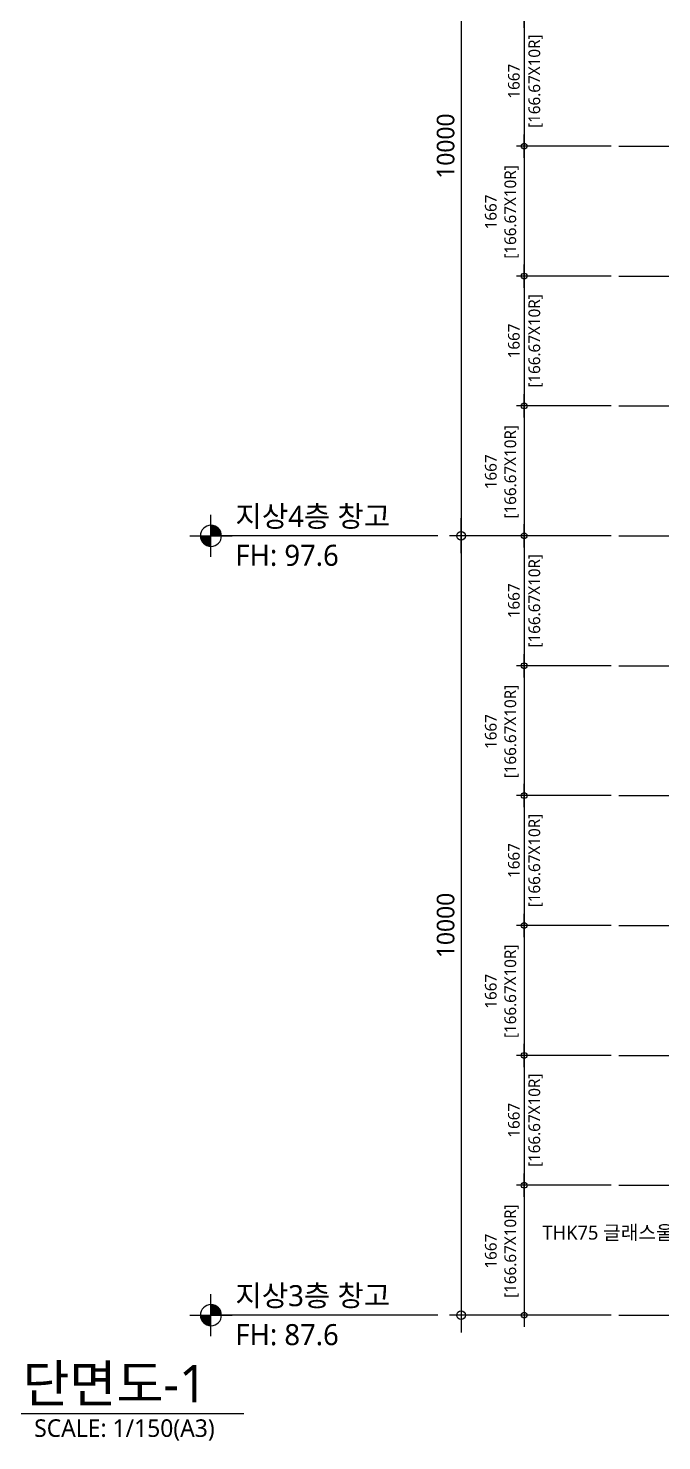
# Model space of a CAD drawing. Header units: millimetres. Extents: x 81033 to 452328, y -17390 to 42241.
# Drawn here: x 297082 to 305205, y 1619 to 19743 of the extents above; entities that cross this region are included whole.
import ezdxf
from ezdxf.enums import TextEntityAlignment as Align

# ---------------------------------------------------------------- set-up
doc = ezdxf.new("R2010")
doc.units = ezdxf.units.MM
doc.header["$LTSCALE"] = 100
doc.header["$MEASUREMENT"] = 0
doc.header["$PDSIZE"] = -10
doc.linetypes.add('CEN', pattern=[62, 60, -1, 0, -1])
doc.layers.get('0').update_dxf_attribs({"linetype": 'CONTINUOUS'})
doc.layers.get('Defpoints').update_dxf_attribs({"color": 171, "linetype": 'CONTINUOUS'})
for name, color, linetype in [('CEN(ST)', 1, 'CEN'), ('NDIM', 7, 'CONTINUOUS'), ('SYM', 7, 'CONTINUOUS'), ('TEXT', 3, 'CONTINUOUS'), ('TEXT(AXIS)', 2, 'CONTINUOUS'), ('TEXT(MIN)', 7, 'CONTINUOUS')]:
    doc.layers.add(name, color=color, linetype=linetype)
doc.styles.add('CGS', font='cgse', dxfattribs={"bigfont": 'cgs'})
doc.styles.add('나눔바른고딕', font='NanumBarunGothic.ttf')
doc.dimstyles.new('NDIM 1200', dxfattribs={"dimscale": 75, "dimtxt": 3, "dimasz": 1, "dimexe": 2, "dimexo": 2, "dimgap": 1, "dimtad": 1, "dimdec": 0, "dimdsep": 46, "dimtxsty": 'CGS', "dimblk": 'DOT0', "dimcen": 1, "dimdle": 8, "dimclrd": 256, "dimclre": 256, "dimclrt": 256, "dimadec": 0, "dimazin": 0, "dimtfac": 1, "dimtdec": 0, "dimtix": 1, "dimtmove": 2, "dimatfit": 3, "dimldrblk": 'DOT0', "dimfxl": 1, "dimtolj": 1, "dimtzin": 0, "dimlwd": -1, "dimlwe": -1, "dimarcsym": 0})

# ---------------------------------------------------------------- blocks, each defined once
blk = doc.blocks.new('A$C19853FC8')
at = {"layer": 'SYM'}
for p, q in [((1800, 0), (1800, 3600)), ((3600, 1800), (0, 1800))]:
    blk.add_line(p, q, dxfattribs=at)
blk.add_circle((1800, 1800), 900, dxfattribs=at)
for points in [[(900, 1800), (1800, 2700), (914, 1959), (1643, 2686)], [(914, 1959), (1643, 2686), (954, 2112), (1492, 2646)], [(954, 2112), (1492, 2646), (1025, 2260), (1346, 2576)], [(1025, 2260), (1346, 2576), (1109, 2378), (1222, 2491)], [(1800, 900), (2700, 1800), (1959, 914), (2686, 1643)], [(1959, 914), (2686, 1643), (2112, 954), (2646, 1492)], [(2112, 954), (2646, 1492), (2260, 1025), (2576, 1346)], [(2260, 1025), (2576, 1346), (2378, 1109), (2491, 1222)]]:
    blk.add_solid(points, dxfattribs=at)
at = {"layer": 'SYM', "linetype": 'Continuous'}
for points in [[(1800, 2700), (1800, 1800), (900, 1800)], [(2700, 1800), (1800, 900), (1800, 1800)]]:
    blk.add_solid(points, dxfattribs=at)
blk = doc.blocks.new('DOT0')
blk.add_line((-3, 0), (3, 0))
at = {"color": 6}
blk.add_circle((0, 0), 0.75, dxfattribs=at)
blk = doc.blocks.new('*D813')
at = {"layer": 'Defpoints', "color": 0, "ltscale": 0.4, "transparency": 16777216}
for p in [(304657, 14897), (303441, 13231), (304657, 13231)]:
    blk.add_point(p, dxfattribs=at)
at = {"layer": 'NDIM', "ltscale": 0.4, "transparency": 16777216}
for p, q in [((304557, 14897), (303341, 14897)), ((303441, 14847), (303441, 13281)), ((304557, 13231), (303341, 13231))]:
    blk.add_line(p, q, dxfattribs=at)
at = {"layer": 'NDIM', "ltscale": 0.4, "transparency": 16777216, "xscale": 50, "yscale": 50, "zscale": 50}
for p, rotation in [((303441, 14897), 90), ((303441, 13231), 270)]:
    blk.add_blockref('DOT0', p, dxfattribs=dict(at, rotation=rotation))
at = {"layer": 'NDIM', "ltscale": 0.4, "transparency": 16777216, "insert": (303155, 14052), "char_height": 150, "attachment_point": 5, "rotation": 90, "style": '나눔바른고딕'}
blk.add_mtext('\\A1;1667\\P[166.67X10R]', dxfattribs=at)
blk = doc.blocks.new('*D807')
at = {"layer": 'Defpoints', "color": 0, "ltscale": 0.4, "transparency": 16777216}
for p in [(304657, 16564), (303441, 14897), (304657, 14897)]:
    blk.add_point(p, dxfattribs=at)
at = {"layer": 'NDIM', "ltscale": 0.4, "transparency": 16777216}
for p, q in [((304557, 16564), (303341, 16564)), ((303441, 16514), (303441, 14947)), ((304557, 14897), (303341, 14897))]:
    blk.add_line(p, q, dxfattribs=at)
at = {"layer": 'NDIM', "ltscale": 0.4, "transparency": 16777216, "xscale": 50, "yscale": 50, "zscale": 50}
for p, rotation in [((303441, 16564), 90), ((303441, 14897), 270)]:
    blk.add_blockref('DOT0', p, dxfattribs=dict(at, rotation=rotation))
at = {"layer": 'NDIM', "ltscale": 0.4, "transparency": 16777216, "char_height": 150, "attachment_point": 5, "rotation": 90, "style": '나눔바른고딕'}
for s, insert in [('\\A1;[166.67X10R]', (303588, 15731)), ('\\A1;1667', (303310, 15731))]:
    blk.add_mtext(s, dxfattribs=dict(at, insert=insert))
blk = doc.blocks.new('*D808')
at = {"layer": 'Defpoints', "color": 0, "ltscale": 0.4, "transparency": 16777216}
for p in [(304657, 18231), (303441, 16564), (304657, 16564)]:
    blk.add_point(p, dxfattribs=at)
at = {"layer": 'NDIM', "ltscale": 0.4, "transparency": 16777216}
for p, q in [((304557, 18231), (303341, 18231)), ((303441, 18181), (303441, 16614)), ((304557, 16564), (303341, 16564))]:
    blk.add_line(p, q, dxfattribs=at)
at = {"layer": 'NDIM', "ltscale": 0.4, "transparency": 16777216, "xscale": 50, "yscale": 50, "zscale": 50}
for p, rotation in [((303441, 18231), 90), ((303441, 16564), 270)]:
    blk.add_blockref('DOT0', p, dxfattribs=dict(at, rotation=rotation))
at = {"layer": 'NDIM', "ltscale": 0.4, "transparency": 16777216, "insert": (303155, 17386), "char_height": 150, "attachment_point": 5, "rotation": 90, "style": '나눔바른고딕'}
blk.add_mtext('\\A1;1667\\P[166.67X10R]', dxfattribs=at)
blk = doc.blocks.new('*D809')
at = {"layer": 'Defpoints', "color": 0, "ltscale": 0.4, "transparency": 16777216}
for p in [(304657, 19897), (303441, 18231), (304657, 18231)]:
    blk.add_point(p, dxfattribs=at)
at = {"layer": 'NDIM', "ltscale": 0.4, "transparency": 16777216}
for p, q in [((304557, 19897), (303341, 19897)), ((303441, 19847), (303441, 18281)), ((304557, 18231), (303341, 18231))]:
    blk.add_line(p, q, dxfattribs=at)
at = {"layer": 'NDIM', "ltscale": 0.4, "transparency": 16777216, "xscale": 50, "yscale": 50, "zscale": 50}
for p, rotation in [((303441, 19897), 90), ((303441, 18231), 270)]:
    blk.add_blockref('DOT0', p, dxfattribs=dict(at, rotation=rotation))
at = {"layer": 'NDIM', "ltscale": 0.4, "transparency": 16777216, "char_height": 150, "attachment_point": 5, "rotation": 90, "style": '나눔바른고딕'}
for s, insert in [('\\A1;[166.67X10R]', (303588, 19064)), ('\\A1;1667', (303310, 19064))]:
    blk.add_mtext(s, dxfattribs=dict(at, insert=insert))
blk = doc.blocks.new('*D812')
at = {"layer": 'Defpoints', "color": 0, "ltscale": 0.4, "transparency": 16777216}
for p in [(304657, 23231), (302632, 13231), (304657, 13231)]:
    blk.add_point(p, dxfattribs=at)
at = {"layer": 'NDIM', "ltscale": 0.4, "transparency": 16777216}
for p, q in [((304507, 23231), (302482, 23231)), ((302632, 23156), (302632, 13306)), ((304507, 13231), (302482, 13231))]:
    blk.add_line(p, q, dxfattribs=at)
at = {"layer": 'NDIM', "ltscale": 0.4, "transparency": 16777216, "xscale": 75, "yscale": 75, "zscale": 75}
for p, rotation in [((302632, 23231), 90), ((302632, 13231), 270)]:
    blk.add_blockref('DOT0', p, dxfattribs=dict(at, rotation=rotation))
at = {"layer": 'NDIM', "ltscale": 0.4, "transparency": 16777216, "insert": (302435, 18231), "char_height": 225, "attachment_point": 5, "rotation": 90, "style": '나눔바른고딕'}
blk.add_mtext('\\A1;10000', dxfattribs=at)
blk = doc.blocks.new('*D820')
at = {"layer": 'Defpoints', "color": 0, "ltscale": 0.4, "transparency": 16777216}
for p in [(304657, 4897), (303441, 3231), (304657, 3231)]:
    blk.add_point(p, dxfattribs=at)
at = {"layer": 'NDIM', "ltscale": 0.4, "transparency": 16777216}
for p, q in [((304557, 4897), (303341, 4897)), ((303441, 4847), (303441, 3281)), ((304557, 3231), (303341, 3231))]:
    blk.add_line(p, q, dxfattribs=at)
at = {"layer": 'NDIM', "ltscale": 0.4, "transparency": 16777216, "xscale": 50, "yscale": 50, "zscale": 50}
for p, rotation in [((303441, 4897), 90), ((303441, 3231), 270)]:
    blk.add_blockref('DOT0', p, dxfattribs=dict(at, rotation=rotation))
at = {"layer": 'NDIM', "ltscale": 0.4, "transparency": 16777216, "insert": (303155, 4052), "char_height": 150, "attachment_point": 5, "rotation": 90, "style": '나눔바른고딕'}
blk.add_mtext('\\A1;1667\\P[166.67X10R]', dxfattribs=at)
blk = doc.blocks.new('*D814')
at = {"layer": 'Defpoints', "color": 0, "ltscale": 0.4, "transparency": 16777216}
for p in [(304657, 6564), (303441, 4897), (304657, 4897)]:
    blk.add_point(p, dxfattribs=at)
at = {"layer": 'NDIM', "ltscale": 0.4, "transparency": 16777216}
for p, q in [((304557, 6564), (303341, 6564)), ((303441, 6514), (303441, 4947)), ((304557, 4897), (303341, 4897))]:
    blk.add_line(p, q, dxfattribs=at)
at = {"layer": 'NDIM', "ltscale": 0.4, "transparency": 16777216, "xscale": 50, "yscale": 50, "zscale": 50}
for p, rotation in [((303441, 6564), 90), ((303441, 4897), 270)]:
    blk.add_blockref('DOT0', p, dxfattribs=dict(at, rotation=rotation))
at = {"layer": 'NDIM', "ltscale": 0.4, "transparency": 16777216, "char_height": 150, "attachment_point": 5, "rotation": 90, "style": '나눔바른고딕'}
for s, insert in [('\\A1;[166.67X10R]', (303588, 5731)), ('\\A1;1667', (303310, 5731))]:
    blk.add_mtext(s, dxfattribs=dict(at, insert=insert))
blk = doc.blocks.new('*D815')
at = {"layer": 'Defpoints', "color": 0, "ltscale": 0.4, "transparency": 16777216}
for p in [(304657, 8231), (303441, 6564), (304657, 6564)]:
    blk.add_point(p, dxfattribs=at)
at = {"layer": 'NDIM', "ltscale": 0.4, "transparency": 16777216}
for p, q in [((304557, 8231), (303341, 8231)), ((303441, 8181), (303441, 6614)), ((304557, 6564), (303341, 6564))]:
    blk.add_line(p, q, dxfattribs=at)
at = {"layer": 'NDIM', "ltscale": 0.4, "transparency": 16777216, "xscale": 50, "yscale": 50, "zscale": 50}
for p, rotation in [((303441, 8231), 90), ((303441, 6564), 270)]:
    blk.add_blockref('DOT0', p, dxfattribs=dict(at, rotation=rotation))
at = {"layer": 'NDIM', "ltscale": 0.4, "transparency": 16777216, "insert": (303155, 7386), "char_height": 150, "attachment_point": 5, "rotation": 90, "style": '나눔바른고딕'}
blk.add_mtext('\\A1;1667\\P[166.67X10R]', dxfattribs=at)
blk = doc.blocks.new('*D816')
at = {"layer": 'Defpoints', "color": 0, "ltscale": 0.4, "transparency": 16777216}
for p in [(304657, 9897), (303441, 8231), (304657, 8231)]:
    blk.add_point(p, dxfattribs=at)
at = {"layer": 'NDIM', "ltscale": 0.4, "transparency": 16777216}
for p, q in [((304557, 9897), (303341, 9897)), ((303441, 9847), (303441, 8281)), ((304557, 8231), (303341, 8231))]:
    blk.add_line(p, q, dxfattribs=at)
at = {"layer": 'NDIM', "ltscale": 0.4, "transparency": 16777216, "xscale": 50, "yscale": 50, "zscale": 50}
for p, rotation in [((303441, 9897), 90), ((303441, 8231), 270)]:
    blk.add_blockref('DOT0', p, dxfattribs=dict(at, rotation=rotation))
at = {"layer": 'NDIM', "ltscale": 0.4, "transparency": 16777216, "char_height": 150, "attachment_point": 5, "rotation": 90, "style": '나눔바른고딕'}
for s, insert in [('\\A1;[166.67X10R]', (303588, 9064)), ('\\A1;1667', (303310, 9064))]:
    blk.add_mtext(s, dxfattribs=dict(at, insert=insert))
blk = doc.blocks.new('*D817')
at = {"layer": 'Defpoints', "color": 0, "ltscale": 0.4, "transparency": 16777216}
for p in [(304657, 11564), (303441, 9897), (304657, 9897)]:
    blk.add_point(p, dxfattribs=at)
at = {"layer": 'NDIM', "ltscale": 0.4, "transparency": 16777216}
for p, q in [((304557, 11564), (303341, 11564)), ((303441, 11514), (303441, 9947)), ((304557, 9897), (303341, 9897))]:
    blk.add_line(p, q, dxfattribs=at)
at = {"layer": 'NDIM', "ltscale": 0.4, "transparency": 16777216, "xscale": 50, "yscale": 50, "zscale": 50}
for p, rotation in [((303441, 11564), 90), ((303441, 9897), 270)]:
    blk.add_blockref('DOT0', p, dxfattribs=dict(at, rotation=rotation))
at = {"layer": 'NDIM', "ltscale": 0.4, "transparency": 16777216, "insert": (303155, 10719), "char_height": 150, "attachment_point": 5, "rotation": 90, "style": '나눔바른고딕'}
blk.add_mtext('\\A1;1667\\P[166.67X10R]', dxfattribs=at)
blk = doc.blocks.new('*D818')
at = {"layer": 'Defpoints', "color": 0, "ltscale": 0.4, "transparency": 16777216}
for p in [(304657, 13231), (303441, 11564), (304657, 11564)]:
    blk.add_point(p, dxfattribs=at)
at = {"layer": 'NDIM', "ltscale": 0.4, "transparency": 16777216}
for p, q in [((304557, 13231), (303341, 13231)), ((303441, 13181), (303441, 11614)), ((304557, 11564), (303341, 11564))]:
    blk.add_line(p, q, dxfattribs=at)
at = {"layer": 'NDIM', "ltscale": 0.4, "transparency": 16777216, "xscale": 50, "yscale": 50, "zscale": 50}
for p, rotation in [((303441, 13231), 90), ((303441, 11564), 270)]:
    blk.add_blockref('DOT0', p, dxfattribs=dict(at, rotation=rotation))
at = {"layer": 'NDIM', "ltscale": 0.4, "transparency": 16777216, "char_height": 150, "attachment_point": 5, "rotation": 90, "style": '나눔바른고딕'}
for s, insert in [('\\A1;[166.67X10R]', (303588, 12397)), ('\\A1;1667', (303310, 12397))]:
    blk.add_mtext(s, dxfattribs=dict(at, insert=insert))
blk = doc.blocks.new('*D819')
at = {"layer": 'Defpoints', "color": 0, "ltscale": 0.4, "transparency": 16777216}
for p in [(304657, 13231), (302632, 3231), (304657, 3231)]:
    blk.add_point(p, dxfattribs=at)
at = {"layer": 'NDIM', "ltscale": 0.4, "transparency": 16777216}
for p, q in [((304507, 13231), (302482, 13231)), ((302632, 13156), (302632, 3306)), ((304507, 3231), (302482, 3231))]:
    blk.add_line(p, q, dxfattribs=at)
at = {"layer": 'NDIM', "ltscale": 0.4, "transparency": 16777216, "xscale": 75, "yscale": 75, "zscale": 75}
for p, rotation in [((302632, 13231), 90), ((302632, 3231), 270)]:
    blk.add_blockref('DOT0', p, dxfattribs=dict(at, rotation=rotation))
at = {"layer": 'NDIM', "ltscale": 0.4, "transparency": 16777216, "insert": (302435, 8231), "char_height": 225, "attachment_point": 5, "rotation": 90, "style": '나눔바른고딕'}
blk.add_mtext('\\A1;10000', dxfattribs=at)

msp = doc.modelspace()

# ---------------------------------------------------------------- linework, layer by layer
at = {"layer": 'CEN(ST)', "ltscale": 10000}
for p, q in [((304657.3, 18230.6), (308739.9, 18230.6)), ((304657.3, 16563.9), (314033.2, 16563.9)), ((304657.3, 14897.2), (308739.9, 14897.2)), ((304657.3, 13230.6), (314033.2, 13230.6)), ((304657.3, 11563.9), (308739.9, 11563.9)), ((304657.3, 9897.2), (314033.2, 9897.2)), ((304657.3, 8230.6), (308739.9, 8230.6)), ((304657.3, 6563.9), (314033.2, 6563.9)), ((304657.3, 4897.2), (308739.9, 4897.2)), ((304657.3, 3230.6), (314033.2, 3230.6))]:
    msp.add_line(p, q, dxfattribs=at)
at = {"layer": 'SYM', "ltscale": 1000}
for p, q in [((302332.3, 13230.6), (299424.8, 13230.6)), ((302332.3, 3230.6), (299424.8, 3230.6))]:
    msp.add_line(p, q, dxfattribs=at)
at = {"layer": 'SYM'}
msp.add_line((291538.8, 1966.6), (299845.8, 1966.6), dxfattribs=at)

# ---------------------------------------------------------------- block references
at = {"ltscale": 1000, "xscale": -0.15, "yscale": 0.15, "zscale": 0.15}
for p in [(299694.8, 12960.6), (299694.8, 2960.6)]:
    msp.add_blockref('A$C19853FC8', p, dxfattribs=at)

# ---------------------------------------------------------------- texts
at = {"layer": 'TEXT', "style": '나눔바른고딕'}
msp.add_text('계단실B 확대 단면도-1', height=480, dxfattribs=at).set_placement((293264.4, 2352), align=Align.MIDDLE_LEFT)
msp.add_text('SCALE: 1/150(A3)', height=225, dxfattribs=at).set_placement((299472.7, 1893.8), align=Align.TOP_RIGHT)
at = {"layer": 'TEXT(AXIS)', "style": '나눔바른고딕'}
for s, p in [('지상4층 창고', (299737.3, 13480.6)), ('FH: 97.6', (299737.3, 12980.6)), ('지상3층 창고', (299737.3, 3480.6)), ('FH: 87.6', (299737.3, 2980.6))]:
    msp.add_text(s, height=270, dxfattribs=at).set_placement(p, align=Align.MIDDLE_LEFT)
at = {"layer": 'TEXT(MIN)', "style": '나눔바른고딕'}
msp.add_text('THK75 글래스울 패널(B)', height=180, dxfattribs=at).set_placement((303676, 4290), align=Align.MIDDLE_LEFT)

# ---------------------------------------------------------------- dimensions: what is measured, and where the dimension line sits
at = {"layer": 'NDIM', "ltscale": 0.4}
for base, p1, p2, picture, middle in [((302632.3, 13230.6), (304657.3, 23230.6), (304657.3, 13230.6), '*D812', (302435.1, 18230.6)), ((302632.3, 3230.6), (304657.3, 13230.6), (304657.3, 3230.6), '*D819', (302435.1, 8230.6))]:
    dim = msp.add_linear_dim(base=base, p1=p1, p2=p2, angle=270, dimstyle='NDIM 1200', override={"dimtxsty": '나눔바른고딕'}, dxfattribs=at)
    dim.commit()
    dim.dimension.update_dxf_attribs({"geometry": picture, "text_midpoint": middle})
for base, p1, p2, picture, middle in [((303440.9, 18230.6), (304657.3, 19897.2), (304657.3, 18230.6), '*D809', (303440.9, 19063.9)), ((303440.9, 14897.2), (304657.3, 16563.9), (304657.3, 14897.2), '*D807', (303440.9, 15730.6)), ((303440.9, 11563.9), (304657.3, 13230.6), (304657.3, 11563.9), '*D818', (303440.9, 12397.2)), ((303440.9, 8230.6), (304657.3, 9897.2), (304657.3, 8230.6), '*D816', (303440.9, 9063.9)), ((303440.9, 4897.2), (304657.3, 6563.9), (304657.3, 4897.2), '*D814', (303440.9, 5730.6))]:
    dim = msp.add_linear_dim(base=base, p1=p1, p2=p2, angle=270, text='<>\\X[166.67X10R]', dimstyle='NDIM 1200', override={"dimscale": 50, "dimtxsty": '나눔바른고딕'}, dxfattribs=at)
    dim.commit()
    dim.dimension.update_dxf_attribs({"geometry": picture, "text_midpoint": middle})
for base, p1, p2, picture, middle in [((303440.9, 16563.9), (304657.3, 18230.6), (304657.3, 16563.9), '*D808', (303154.7, 17385.7)), ((303440.9, 13230.6), (304657.3, 14897.2), (304657.3, 13230.6), '*D813', (303154.7, 14052.4)), ((303440.9, 9897.2), (304657.3, 11563.9), (304657.3, 9897.2), '*D817', (303154.7, 10719.1)), ((303440.9, 6563.9), (304657.3, 8230.6), (304657.3, 6563.9), '*D815', (303154.7, 7385.7)), ((303440.9, 3230.6), (304657.3, 4897.2), (304657.3, 3230.6), '*D820', (303154.7, 4052.4))]:
    dim = msp.add_linear_dim(base=base, p1=p1, p2=p2, angle=270, text='<>\\X[166.67X10R]', dimstyle='NDIM 1200', override={"dimscale": 50, "dimtxsty": '나눔바른고딕'}, dxfattribs=at)
    dim.commit()
    dim.dimension.update_dxf_attribs({"geometry": picture, "text_midpoint": middle, "dimtype": 160})

doc.saveas('drawing.dxf')
